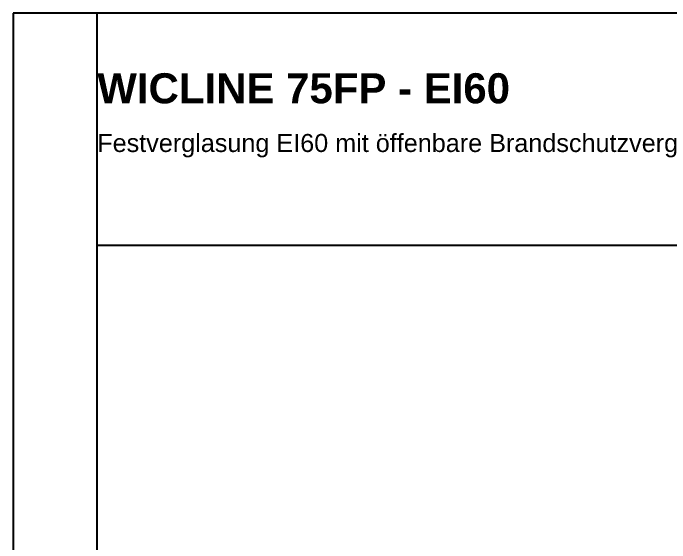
# Model space of a CAD drawing. Header units: millimetres. Extents: x 415 to 4125, y 1522 to 2116.
# Drawn here: x 2764.6 to 2983.2, y 1939.6 to 2115.9 of the extents above; entities that cross this region are included whole.
import ezdxf

# ---------------------------------------------------------------- set-up
doc = ezdxf.new("R2010")
doc.units = ezdxf.units.MM
doc.layers.add('AM_6', color=2, linetype='Continuous')
doc.layers.add('WBC-GER-ENG', color=7, linetype='Continuous')
doc.layers.add('BOUND_EXT', color=30, linetype='Continuous', plot=False)
doc.layers.add('BOUND_INT', color=30, linetype='Continuous', plot=False)
doc.layers.add('Cont3', color=70, linetype='Continuous', lineweight=18)
doc.styles.add('SWISS', font='swiss.ttf')
doc.styles.add('SWISSB', font='swissb.ttf')

# ---------------------------------------------------------------- blocks, each defined once
blk = doc.blocks.new('$$_EX')
at = {"layer": 'BOUND_EXT'}
for p, q in [((210, 297), (0, 297)), ((0, 297), (0, 0))]:
    blk.add_line(p, q, dxfattribs=at)

msp = doc.modelspace()

# ---------------------------------------------------------------- linework, layer by layer
at = {"layer": 'BOUND_EXT'}
msp.add_line((2792.612, 1521.86), (2792.612, 2115.86), dxfattribs=at)
at = {"layer": 'BOUND_INT'}
msp.add_line((2792.612, 2038.66), (3156.612, 2038.66), dxfattribs=at)

# ---------------------------------------------------------------- block references
at = {"layer": 'Cont3', "xscale": 2, "yscale": 2, "zscale": 2}
msp.add_blockref('$$_EX', (2764.612, 1521.86), dxfattribs=at)

# ---------------------------------------------------------------- texts
at = {"layer": 'AM_6', "color": 7, "style": 'SWISSB'}
msp.add_text('WICLINE 75FP - EI60', height=10, dxfattribs=at).set_placement((2792.612, 2085.86))
at = {"layer": 'WBC-GER-ENG', "insert": (2792.612, 2075.66), "char_height": 6, "width": 253.56594, "attachment_point": 1, "style": 'SWISS'}
msp.add_mtext('{\\C40;Festverglasung EI60 mit öffenbare Brandschutzverglasung EI30}', dxfattribs=at)

doc.saveas('drawing.dxf')
